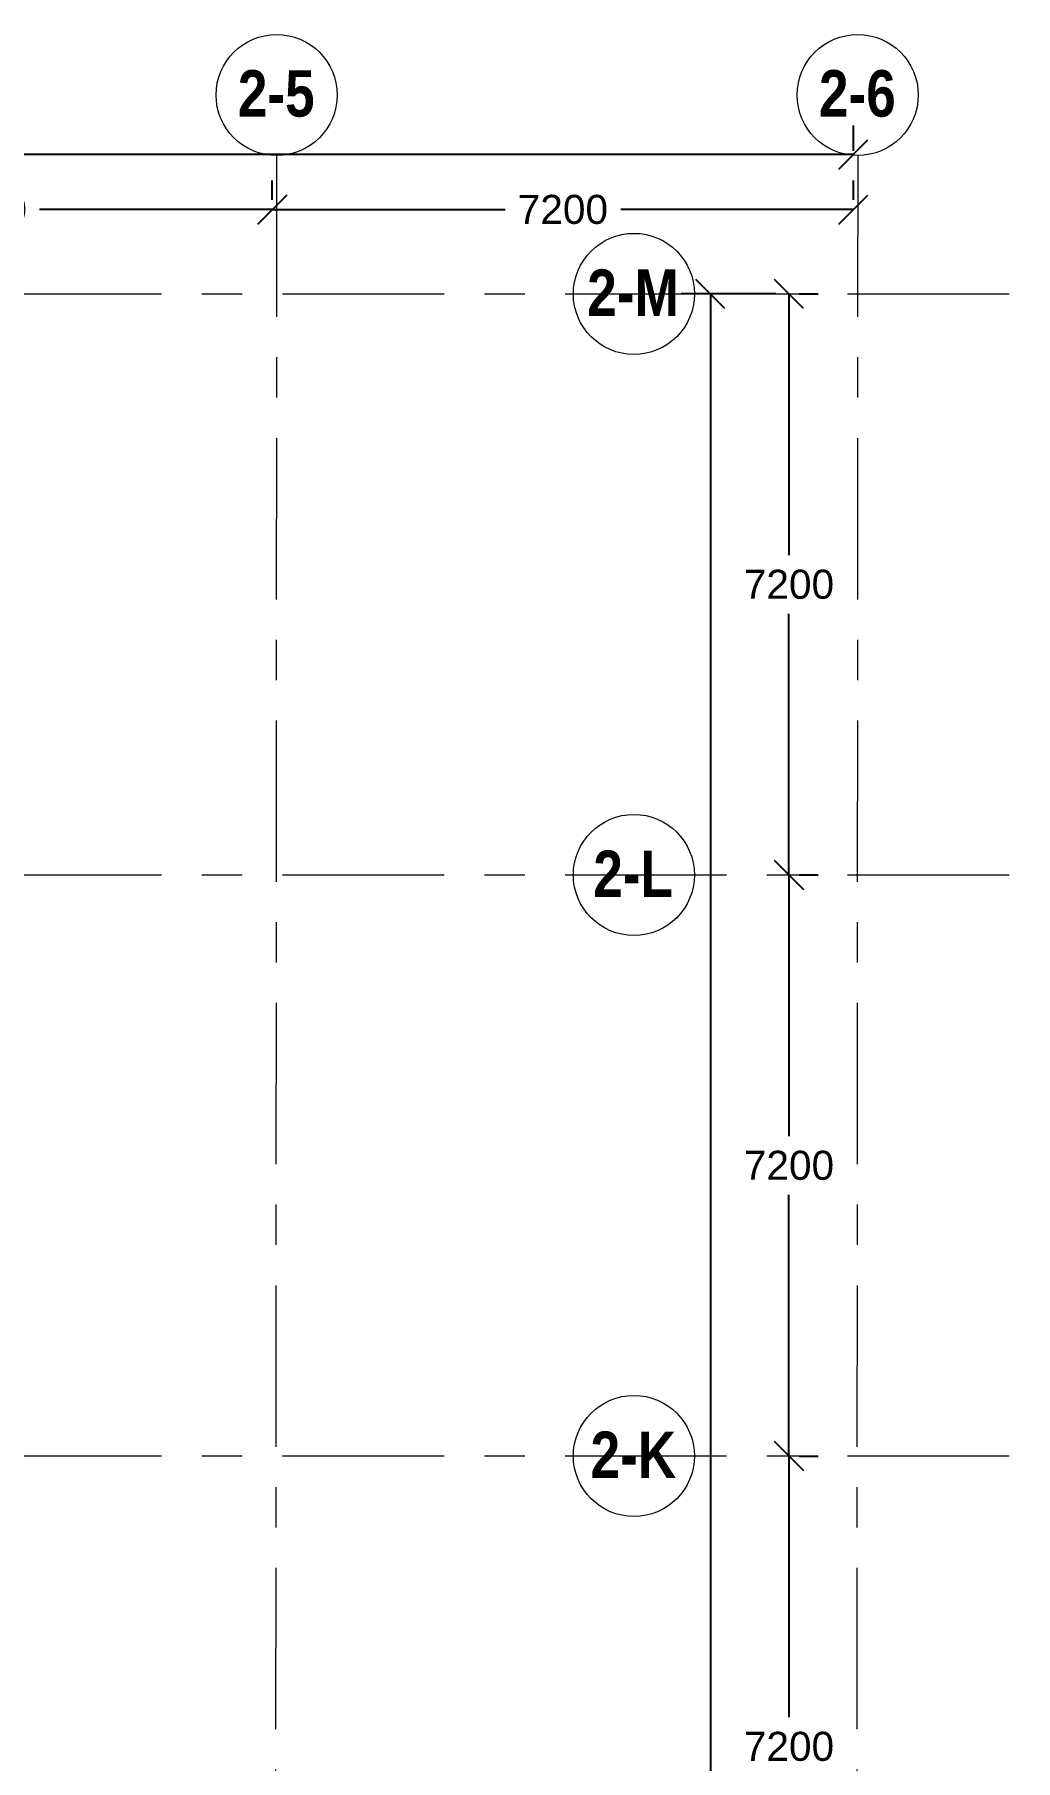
# Model space of a CAD drawing. Header units: millimetres. Extents: x -47219 to 440296, y -79832 to 7189.
# Drawn here: x 18286 to 30439, y -14198 to 7189 of the extents above; entities that cross this region are included whole.
import ezdxf

# ---------------------------------------------------------------- set-up
doc = ezdxf.new("R2010")
doc.units = ezdxf.units.MM
doc.linetypes.add('BLK_2 - 3RD STOREY  LOWER ROOF PLAN-archi clean_25 SEPT 2024$0$IDA - Grid Line', pattern=[3500, 2000, -500, 500, -500])
doc.layers.get('Defpoints').update_dxf_attribs({"color": 8, "lineweight": 9})
for name, color, linetype, lineweight in [('BLK_2 - 3RD STOREY  LOWER ROOF PLAN-archi clean_25 SEPT 2024$0$S-_ANOTGRID_E', 8, 'Continuous', 9), ('BLK_2 - 3RD STOREY  LOWER ROOF PLAN-archi clean_25 SEPT 2024$0$S-_ANOTGRID_E-1', 8, 'BLK_2 - 3RD STOREY  LOWER ROOF PLAN-archi clean_25 SEPT 2024$0$IDA - Grid Line', 9), ('M-_SPRKPIEX_E-', 1, 'Continuous', 30)]:
    doc.layers.add(name, color=color, linetype=linetype, lineweight=lineweight)
doc.layers.add('DIM', color=8, linetype='Continuous')
doc.styles.add('BLK_2 - 3RD STOREY  LOWER ROOF PLAN-archi clean_25 SEPT 2024$0$Arial Narrow_B', font='ARIALNB.TTF', dxfattribs={"height": 575})
doc.styles.get("Standard").update_dxf_attribs({"font": 'arial.ttf'})
doc.dimstyles.new('DIM 200', dxfattribs={"dimscale": 2000, "dimtxt": 0.18, "dimasz": 0.18, "dimexe": 0.18, "dimexo": 0.0625, "dimgap": 0.09, "dimtad": 0, "dimtih": 1, "dimtoh": 1, "dimdec": 0, "dimzin": 0, "dimdsep": 46, "dimtxsty": 'Standard', "dimblk": 'OBLIQUE', "dimcen": 0.09, "dimadec": 0, "dimazin": 0, "dimtfac": 1, "dimtdec": 0, "dimtofl": 0, "dimtmove": 0, "dimatfit": 3, "dimfxl": 1, "dimtolj": 1, "dimtzin": 0, "dimarcsym": 0})

# ---------------------------------------------------------------- blocks, each defined once
blk = doc.blocks.new('_Oblique')
at = {"color": 0, "linetype": 'ByBlock', "lineweight": -2}
blk.add_line((-0.5, -0.5), (0.5, 0.5), dxfattribs=at)
blk = doc.blocks.new('*D22')
at = {"layer": 'Defpoints', "color": 0, "transparency": 16777216}
for p in [(14032, 5018), (21232, 5020), (21232, 5017)]:
    blk.add_point(p, dxfattribs=at)
at = {"layer": 'DIM', "color": 0, "lineweight": -2, "transparency": 16777216}
for p, q in [((14032, 5143), (14032, 5380)), ((21232, 5142), (21232, 5380)), ((14032, 5020), (16917, 5020)), ((21232, 5020), (18348, 5020))]:
    blk.add_line(p, q, dxfattribs=at)
at = {"layer": 'DIM', "color": 0, "lineweight": -2, "transparency": 16777216, "xscale": 360, "yscale": 360, "zscale": 360, "rotation": 180}
blk.add_blockref('_Oblique', (14032, 5020), dxfattribs=at)
at = {"layer": 'DIM', "color": 0, "lineweight": -2, "transparency": 16777216, "xscale": 360, "yscale": 360, "zscale": 360}
blk.add_blockref('_Oblique', (21232, 5020), dxfattribs=at)
at = {"layer": 'DIM', "color": 0, "transparency": 16777216, "insert": (17632, 5020), "char_height": 360, "attachment_point": 5}
blk.add_mtext('\\A1;7200', dxfattribs=at)
blk = doc.blocks.new('*D23')
at = {"layer": 'Defpoints', "color": 0, "transparency": 16777216}
for p in [(21232, 5017), (28432, 5020), (28432, 5016)]:
    blk.add_point(p, dxfattribs=at)
at = {"layer": 'DIM', "color": 0, "lineweight": -2, "transparency": 16777216}
for p, q in [((21232, 5142), (21232, 5380)), ((28432, 5141), (28432, 5380)), ((21232, 5020), (24117, 5020)), ((28432, 5020), (25548, 5020))]:
    blk.add_line(p, q, dxfattribs=at)
at = {"layer": 'DIM', "color": 0, "lineweight": -2, "transparency": 16777216, "xscale": 360, "yscale": 360, "zscale": 360, "rotation": 180}
blk.add_blockref('_Oblique', (21232, 5020), dxfattribs=at)
at = {"layer": 'DIM', "color": 0, "lineweight": -2, "transparency": 16777216, "xscale": 360, "yscale": 360, "zscale": 360}
blk.add_blockref('_Oblique', (28432, 5020), dxfattribs=at)
at = {"layer": 'DIM', "color": 0, "transparency": 16777216, "insert": (24832, 5020), "char_height": 360, "attachment_point": 5}
blk.add_mtext('\\A1;7200', dxfattribs=at)
blk = doc.blocks.new('*D24')
at = {"layer": 'Defpoints', "color": 0, "transparency": 16777216}
for p in [(-7568, 5703), (-7568, 5624), (28432, 5624)]:
    blk.add_point(p, dxfattribs=at)
at = {"layer": 'DIM', "color": 0, "lineweight": -2, "transparency": 16777216}
for p, q in [((-7568, 5749), (-7568, 6063)), ((28432, 5749), (28432, 6063)), ((-7568, 5703), (9576, 5703)), ((28432, 5703), (11289, 5703))]:
    blk.add_line(p, q, dxfattribs=at)
at = {"layer": 'DIM', "color": 0, "lineweight": -2, "transparency": 16777216, "xscale": 360, "yscale": 360, "zscale": 360, "rotation": 180}
blk.add_blockref('_Oblique', (-7568, 5703), dxfattribs=at)
at = {"layer": 'DIM', "color": 0, "lineweight": -2, "transparency": 16777216, "xscale": 360, "yscale": 360, "zscale": 360}
blk.add_blockref('_Oblique', (28432, 5703), dxfattribs=at)
at = {"layer": 'DIM', "color": 0, "transparency": 16777216, "insert": (10432, 5703), "char_height": 360, "attachment_point": 5}
blk.add_mtext('\\A1;36000', dxfattribs=at)
blk = doc.blocks.new('*D25')
at = {"layer": 'Defpoints', "color": 0, "transparency": 16777216}
for p in [(27596, 3975), (26659, -75225), (27596, -75225)]:
    blk.add_point(p, dxfattribs=at)
at = {"layer": 'DIM', "color": 0, "lineweight": -2, "transparency": 16777216}
for p, q in [((27471, 3975), (26299, 3975)), ((26659, 3975), (26659, -34148)), ((26659, -75225), (26659, -34876)), ((27471, -75225), (26299, -75225))]:
    blk.add_line(p, q, dxfattribs=at)
at = {"layer": 'DIM', "color": 0, "lineweight": -2, "transparency": 16777216, "xscale": 360, "yscale": 360, "zscale": 360}
for p, rotation in [((26659, 3975), 90), ((26659, -75225), 270)]:
    blk.add_blockref('_Oblique', p, dxfattribs=dict(at, rotation=rotation))
at = {"layer": 'DIM', "color": 0, "transparency": 16777216, "insert": (26659, -34512), "char_height": 360, "attachment_point": 5}
blk.add_mtext('\\A1;79200', dxfattribs=at)
blk = doc.blocks.new('*D34')
at = {"layer": 'Defpoints', "color": 0, "transparency": 16777216}
for p in [(27633, -10425), (27633, -10425), (27633, -17625)]:
    blk.add_point(p, dxfattribs=at)
at = {"layer": 'DIM', "color": 0, "lineweight": -2, "transparency": 16777216}
for p, q in [((27633, -10425), (27633, -13661)), ((27758, -10425), (27993, -10425)), ((27633, -17625), (27633, -14388)), ((27758, -17625), (27993, -17625))]:
    blk.add_line(p, q, dxfattribs=at)
at = {"layer": 'DIM', "color": 0, "lineweight": -2, "transparency": 16777216, "xscale": 360, "yscale": 360, "zscale": 360}
for p, rotation in [((27633, -10425), 90), ((27633, -17625), 270)]:
    blk.add_blockref('_Oblique', p, dxfattribs=dict(at, rotation=rotation))
at = {"layer": 'DIM', "color": 0, "transparency": 16777216, "insert": (27633, -14025), "char_height": 360, "attachment_point": 5}
blk.add_mtext('\\A1;7200', dxfattribs=at)
blk = doc.blocks.new('*D35')
at = {"layer": 'Defpoints', "color": 0, "transparency": 16777216}
for p in [(27633, -3225), (27633, -3225), (27633, -10425)]:
    blk.add_point(p, dxfattribs=at)
at = {"layer": 'DIM', "color": 0, "lineweight": -2, "transparency": 16777216}
for p, q in [((27633, -3225), (27633, -6461)), ((27758, -3225), (27993, -3225)), ((27633, -10425), (27633, -7188)), ((27758, -10425), (27993, -10425))]:
    blk.add_line(p, q, dxfattribs=at)
at = {"layer": 'DIM', "color": 0, "lineweight": -2, "transparency": 16777216, "xscale": 360, "yscale": 360, "zscale": 360}
for p, rotation in [((27633, -3225), 90), ((27633, -10425), 270)]:
    blk.add_blockref('_Oblique', p, dxfattribs=dict(at, rotation=rotation))
at = {"layer": 'DIM', "color": 0, "transparency": 16777216, "insert": (27633, -6825), "char_height": 360, "attachment_point": 5}
blk.add_mtext('\\A1;7200', dxfattribs=at)
blk = doc.blocks.new('*D36')
at = {"layer": 'Defpoints', "color": 0, "transparency": 16777216}
for p in [(27633, 3975), (27633, 3975), (27633, -3225)]:
    blk.add_point(p, dxfattribs=at)
at = {"layer": 'DIM', "color": 0, "lineweight": -2, "transparency": 16777216}
for p, q in [((27633, 3975), (27633, 739)), ((27758, 3975), (27993, 3975)), ((27633, -3225), (27633, 12)), ((27758, -3225), (27993, -3225))]:
    blk.add_line(p, q, dxfattribs=at)
at = {"layer": 'DIM', "color": 0, "lineweight": -2, "transparency": 16777216, "xscale": 360, "yscale": 360, "zscale": 360}
for p, rotation in [((27633, 3975), 90), ((27633, -3225), 270)]:
    blk.add_blockref('_Oblique', p, dxfattribs=dict(at, rotation=rotation))
at = {"layer": 'DIM', "color": 0, "transparency": 16777216, "insert": (27633, 375), "char_height": 360, "attachment_point": 5}
blk.add_mtext('\\A1;7200', dxfattribs=at)
blk = doc.blocks.new('BLK_2 - 3RD STOREY  LOWER ROOF PLAN-archi clean_25 SEPT 2024$0$Grid - 3_0mm Dia-3628821-BLK 2 3RD STOREY PLAN')
at = {"layer": 'BLK_2 - 3RD STOREY  LOWER ROOF PLAN-archi clean_25 SEPT 2024$0$S-_ANOTGRID_E'}
blk.add_circle((0, 0), 3, dxfattribs=at)
blk = doc.blocks.new('BLK_2 - 3RD STOREY  LOWER ROOF PLAN-archi clean_25 SEPT 2024')
at = {"layer": 'BLK_2 - 3RD STOREY  LOWER ROOF PLAN-archi clean_25 SEPT 2024$0$S-_ANOTGRID_E-1'}
for p, q in [((-110034, -37038), (-110086, -122559)), ((-102834, -37038), (-102886, -122559)), ((-141459, -38752), (-96555, -38752)), ((-141459, -45952), (-96555, -45952)), ((-141459, -53152), (-96555, -53152))]:
    blk.add_line(p, q, dxfattribs=at)
at = {"layer": 'BLK_2 - 3RD STOREY  LOWER ROOF PLAN-archi clean_25 SEPT 2024$0$S-_ANOTGRID_E', "xscale": 249.9999999999999, "yscale": 249.9999999999999, "zscale": 249.9999999999999}
for p, rotation in [((-110034, -36288), 180), ((-102834, -36288), 180), ((-105607, -38752), 269.9999999999989), ((-105607, -45952), 269.9999999999989), ((-105607, -53152), 269.9999999999989)]:
    blk.add_blockref('BLK_2 - 3RD STOREY  LOWER ROOF PLAN-archi clean_25 SEPT 2024$0$Grid - 3_0mm Dia-3628821-BLK 2 3RD STOREY PLAN', p, dxfattribs=dict(at, rotation=rotation))
at = {"layer": 'BLK_2 - 3RD STOREY  LOWER ROOF PLAN-archi clean_25 SEPT 2024$0$S-_ANOTGRID_E', "char_height": 575, "attachment_point": 1, "style": 'BLK_2 - 3RD STOREY  LOWER ROOF PLAN-archi clean_25 SEPT 2024$0$Arial Narrow_B'}
for s, insert, width in [('2-5', (-110514, -35980), 1142.4), ('2-6', (-103314, -35980), 1142.4), ('2-M', (-106185, -38450), 1362.87), ('2-L', (-106110, -45650), 1182.49), ('2-K', (-106144, -52850), 1262.66)]:
    blk.add_mtext(s, dxfattribs=dict(at, insert=insert, width=width))

msp = doc.modelspace()

# ---------------------------------------------------------------- block references
at = {"layer": 'M-_SPRKPIEX_E-'}
msp.add_blockref('BLK_2 - 3RD STOREY  LOWER ROOF PLAN-archi clean_25 SEPT 2024', (131318.5, 42727.7), dxfattribs=at)

# ---------------------------------------------------------------- dimensions: what is measured, and where the dimension line sits
at = {"layer": 'DIM'}
dim = msp.add_linear_dim(base=(-7567.7, 5702.7), p1=(28432.3, 5624.4), p2=(-7567.7, 5624.4), dimstyle='DIM 200', dxfattribs=at)
dim.commit()
dim.dimension.update_dxf_attribs({"geometry": '*D24', "text_midpoint": (10432.3, 5702.7)})
for base, p1, p2, picture, middle in [((21232.3, 5020.2), (14032.3, 5018.3), (21232.3, 5017.3), '*D22', (17632.3, 5020.2)), ((28432.3, 5020.2), (21232.3, 5017.3), (28432.3, 5016.2), '*D23', (24832.3, 5020.2))]:
    dim = msp.add_linear_dim(base=base, p1=p1, p2=p2, dimstyle='DIM 200', override={"dimtmove": 1}, dxfattribs=at)
    dim.commit()
    dim.dimension.update_dxf_attribs({"geometry": picture, "text_midpoint": middle})
dim = msp.add_linear_dim(base=(26659.5, -75224.7), p1=(27596, 3975.3), p2=(27596, -75224.7), angle=90, dimstyle='DIM 200', dxfattribs=at)
dim.commit()
dim.dimension.update_dxf_attribs({"geometry": '*D25', "text_midpoint": (26659.5, -34512), "dimtype": 160})
for base, p1, p2, picture, middle in [((27632.9, 3975.3), (27632.9, -3224.7), (27632.9, 3975.3), '*D36', (27632.9, 375.3)), ((27632.9, -3224.7), (27632.9, -10424.7), (27632.9, -3224.7), '*D35', (27632.9, -6824.7)), ((27632.9, -10424.7), (27632.9, -17624.7), (27632.9, -10424.7), '*D34', (27632.9, -14024.7))]:
    dim = msp.add_linear_dim(base=base, p1=p1, p2=p2, angle=90, dimstyle='DIM 200', override={"dimtmove": 1}, dxfattribs=at)
    dim.commit()
    dim.dimension.update_dxf_attribs({"geometry": picture, "text_midpoint": middle})

doc.saveas('drawing.dxf')
